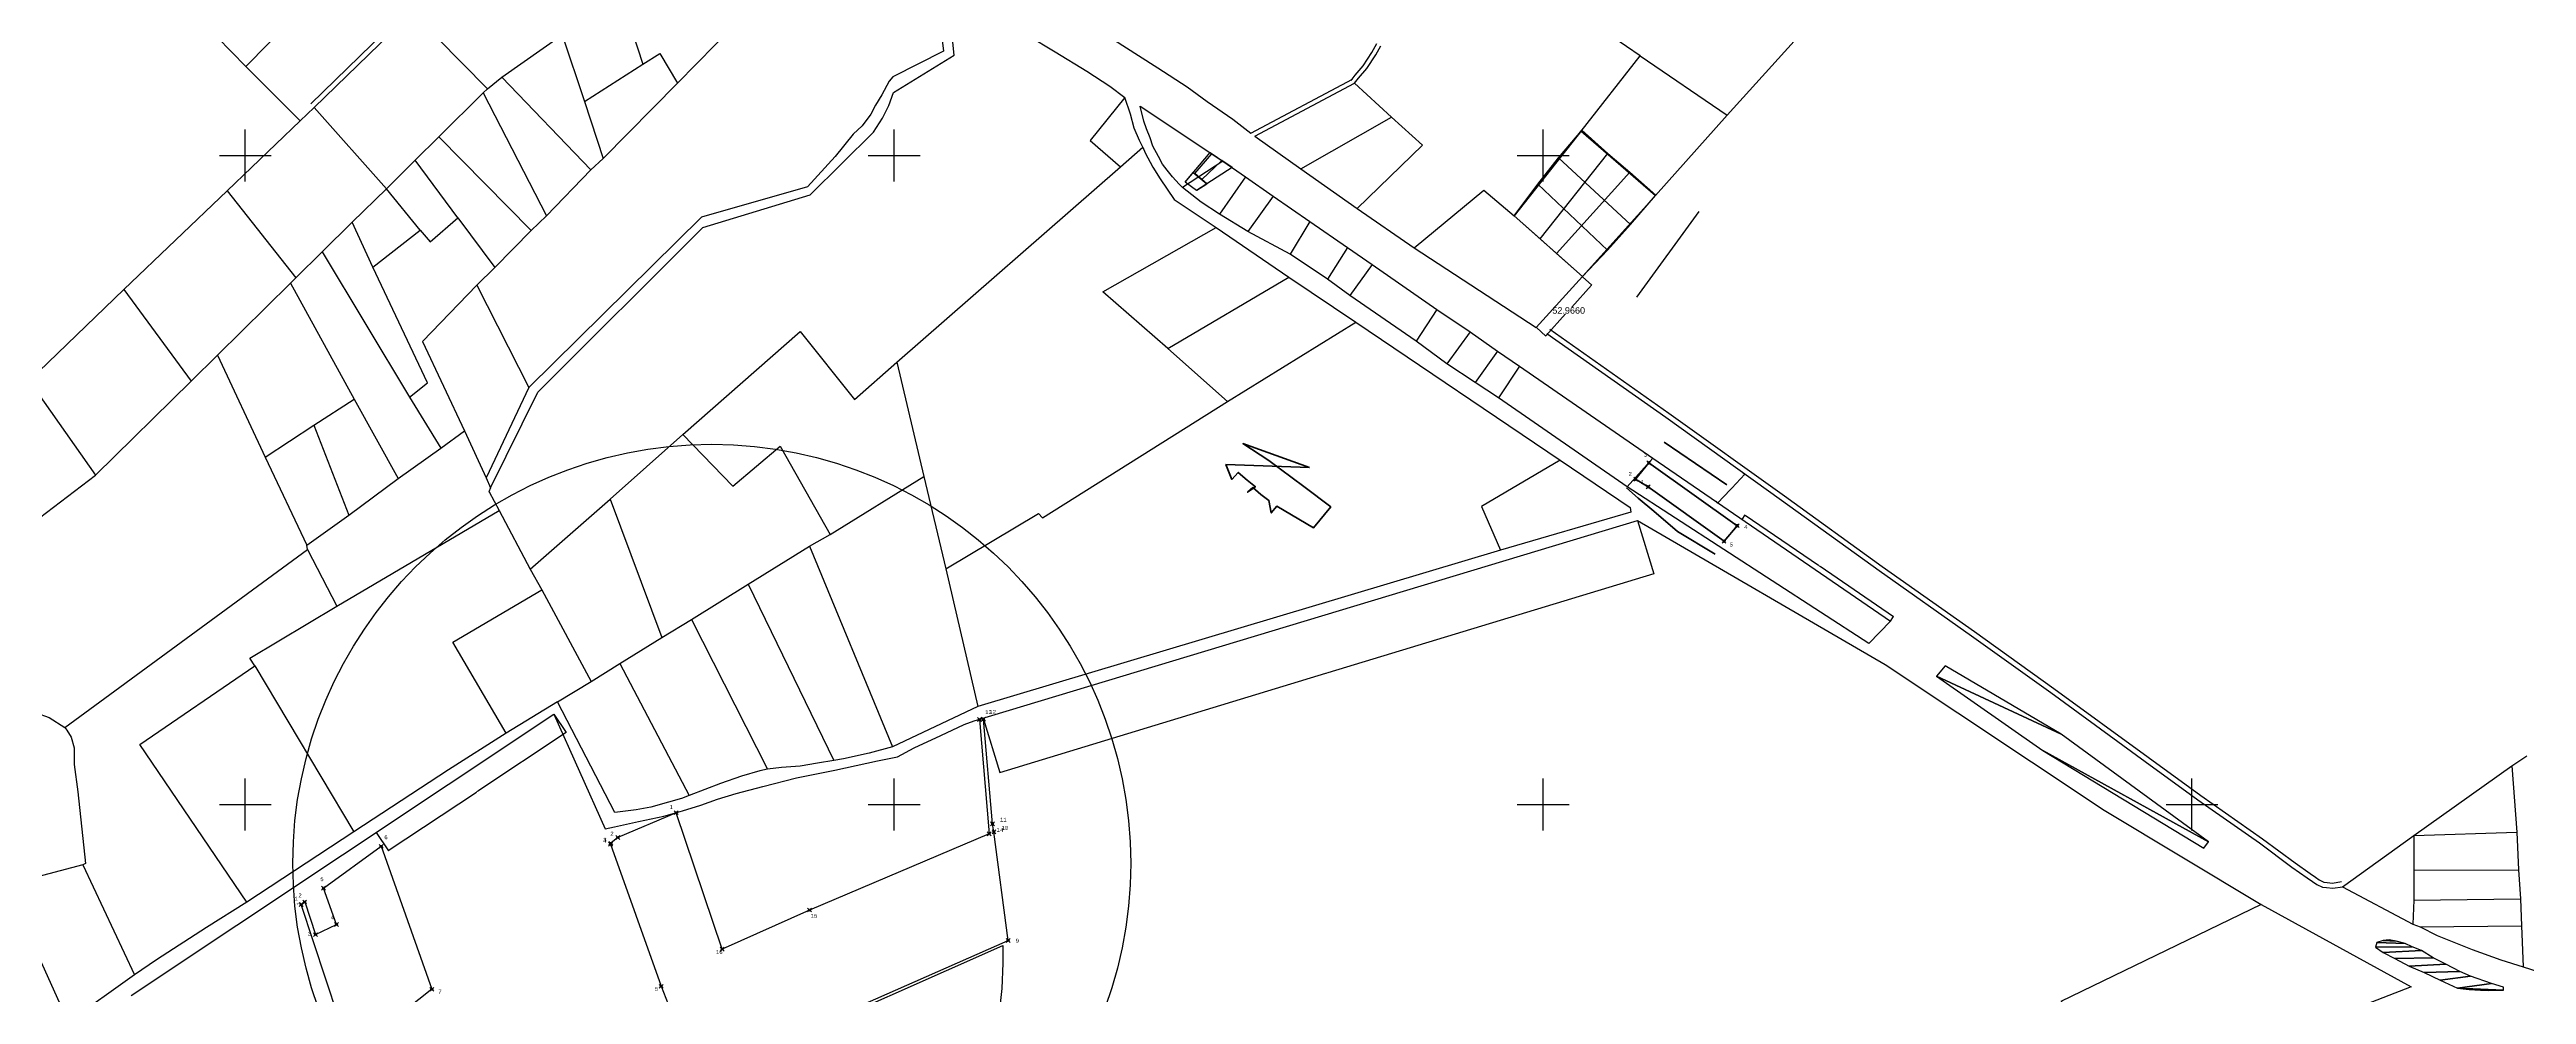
# Model space of a CAD drawing. Header units: millimetres. Extents: x 605783 to 631525, y 1302882 to 1327028.
# Drawn here: x 625864 to 627773, y 1325017 to 1325745 of the extents above; entities that cross this region are included whole.
import ezdxf
from ezdxf.enums import TextEntityAlignment as Align

# ---------------------------------------------------------------- set-up
doc = ezdxf.new("R2010")
doc.units = ezdxf.units.MM
doc.header["$PDMODE"] = 35
doc.header["$PDSIZE"] = 1.5
for name, color, linetype in [('2', 7, 'Continuous'), ('42', 7, 'Continuous'), ('CVL_CUADCON_LIN', 8, 'Continuous'), ('CVL_CUADCON_TIT', 1, 'Continuous'), ('CVL_CUADCON_TX', 2, 'Continuous'), ('CVL_PUNTO', 250, 'Continuous'), ('CVL_PUNTO_NUM', 2, 'Continuous')]:
    doc.layers.add(name, color=color, linetype=linetype)
doc.styles.add('HECTOR LOPEZ', font='arial.ttf')
doc.styles.add('MONOTXT4', font='Monotxt4.shx')
doc.styles.add('ROMANS', font='ROMANS', dxfattribs={"height": 0.2})
doc.styles.get("Standard").update_dxf_attribs({"font": 'TCCM____.TTF'})
doc.dimstyles.get("Standard").update_dxf_attribs({"dimtxt": 5, "dimasz": 0.18, "dimexe": 0.18, "dimexo": 0.0625, "dimgap": 0.09, "dimtad": 0, "dimtih": 1, "dimtoh": 1, "dimdec": 4, "dimzin": 0, "dimdsep": 46, "dimtxsty": 'HECTOR LOPEZ', "dimcen": 0.09, "dimadec": 0, "dimazin": 0, "dimtfac": 1, "dimtdec": 4, "dimtofl": 0, "dimtmove": 2, "dimatfit": 3, "dimfxl": 0.18, "dimtolj": 1, "dimtzin": 0, "dimarcsym": 0})
doc.dimstyles.new('STANDARD$0', dxfattribs={"dimtxt": 0.6, "dimasz": 0.5, "dimexe": 0.125, "dimexo": 0.000625, "dimgap": 0.0625, "dimtad": 0, "dimzin": 1, "dimdsep": 46, "dimtxsty": 'ROMANS', "dimblk1": 'ARCHTICK', "dimblk2": 'ARCHTICK', "dimsah": 1, "dimcen": 2.5, "dimclrd": 1, "dimclre": 1, "dimclrt": 30, "dimaunit": 1, "dimadec": 0, "dimazin": 0, "dimtfac": 1, "dimtix": 1, "dimtofl": 0, "dimtmove": 1, "dimatfit": 3, "dimldrblk": 'ARCHTICK', "dimfxl": 1, "dimtolj": 1, "dimtzin": 1, "dimarcsym": 0})

# ---------------------------------------------------------------- blocks, each defined once
blk = doc.blocks.new('COORD')
at = {"layer": '42', "color": 2, "linetype": 'Continuous'}
for p, q in [((0, -2), (0, 2)), ((-2, 0), (2, 0))]:
    blk.add_line(p, q, dxfattribs=at)
blk = doc.blocks.new('COORD$')
at = {"layer": '42', "color": 2, "linetype": 'Continuous'}
blk.add_blockref('COORD', (0, 0), dxfattribs=at)
blk = doc.blocks.new('*D320')
at = {"layer": 'CVL_CUADCON_LIN', "color": 0, "lineweight": -2, "ltscale": 0.5, "transparency": 16777216}
for p, q in [((627052.7, 1325563.4), (627037.4, 1325546.6)), ((627045.7, 1325570), (627052.9, 1325563.5)), ((627017.4, 1325524.5), (627032.6, 1325541.3)), ((627010.1, 1325530.8), (627017.4, 1325524.2))]:
    blk.add_line(p, q, dxfattribs=at)
at = {"layer": 'CVL_CUADCON_LIN', "color": 0, "ltscale": 0.5, "transparency": 16777216}
for points in [[(627052.7, 1325563.5), (627052.7, 1325563.4), (627052.8, 1325563.6)], [(627017.3, 1325524.5), (627017.4, 1325524.4), (627017.2, 1325524.3)]]:
    blk.add_solid(points, dxfattribs=at)
at = {"layer": 'Defpoints', "color": 0, "ltscale": 0.5, "transparency": 16777216}
for p in [(627045.6, 1325570.1), (627052.8, 1325563.6), (627010.1, 1325530.8)]:
    blk.add_point(p, dxfattribs=at)
at = {"layer": 'CVL_CUADCON_LIN', "color": 0, "ltscale": 0.5, "transparency": 16777216, "insert": (627035, 1325544), "char_height": 5, "attachment_point": 5, "style": 'HECTOR LOPEZ'}
blk.add_mtext('\\A1;52.9660', dxfattribs=at)
blk = doc.blocks.new('_ARCHTICK')
at = {"color": 0, "linetype": 'ByBlock', "const_width": 0.15}
blk.add_lwpolyline([(-0.5, -0.5), (0.5, 0.5)], dxfattribs=at)
blk = doc.blocks.new('*D312')
at = {"layer": 'CVL_CUADCON_TX', "color": 1, "lineweight": -2, "ltscale": 0.5, "transparency": 16777216}
for p, q in [((627088, 1325382.3), (627100.5, 1325341.1)), ((627100.5, 1325341.2), (626849.3, 1325264.9)), ((626596.6, 1325188.2), (626847.8, 1325264.5)), ((626584.2, 1325229.2), (626596.7, 1325188))]:
    blk.add_line(p, q, dxfattribs=at)
at = {"layer": 'Defpoints', "color": 0, "ltscale": 0.5, "transparency": 16777216}
for p in [(627088, 1325382.3), (627100.5, 1325341.2), (626584.2, 1325229.2)]:
    blk.add_point(p, dxfattribs=at)
at = {"layer": 'CVL_CUADCON_TX', "color": 1, "lineweight": -2, "ltscale": 0.5, "transparency": 16777216, "xscale": 0.5, "yscale": 0.5, "zscale": 0.5}
for p, rotation in [((627100.5, 1325341.2), 16.89637767341342), ((626596.6, 1325188.2), 196.8963776734134)]:
    blk.add_blockref('_ARCHTICK', p, dxfattribs=dict(at, rotation=rotation))
at = {"layer": 'CVL_CUADCON_TX', "color": 30, "ltscale": 0.5, "transparency": 16777216, "insert": (626848.6, 1325264.7), "char_height": 0.2, "attachment_point": 5, "rotation": 16.8964, "style": 'ROMANS'}
blk.add_mtext('\\A1;526.57m.', dxfattribs=at)
blk = doc.blocks.new('*D314')
at = {"layer": 'CVL_CUADCON_TIT', "color": 1, "lineweight": -2, "ltscale": 0.5, "transparency": 16777216}
for p, q in [((627170.8, 1325417.8), (627160.7, 1325407.1)), ((627169.3, 1325419.2), (627170.9, 1325417.7)), ((627148.3, 1325397), (627149.8, 1325395.5)), ((627149.7, 1325395.6), (627159.8, 1325406.2))]:
    blk.add_line(p, q, dxfattribs=at)
at = {"layer": 'Defpoints', "color": 0, "ltscale": 0.5, "transparency": 16777216}
for p in [(627169.3, 1325419.2), (627170.8, 1325417.8), (627148.3, 1325397)]:
    blk.add_point(p, dxfattribs=at)
at = {"layer": 'CVL_CUADCON_TIT', "color": 1, "lineweight": -2, "ltscale": 0.5, "transparency": 16777216, "xscale": 0.5, "yscale": 0.5, "zscale": 0.5}
for p, rotation in [((627170.8, 1325417.8), 46.52250560174905), ((627149.7, 1325395.6), 226.5225056017491)]:
    blk.add_blockref('_ARCHTICK', p, dxfattribs=dict(at, rotation=rotation))
at = {"layer": 'CVL_CUADCON_TIT', "color": 30, "lineweight": 35, "ltscale": 0.5, "transparency": 16777216, "insert": (627160.3, 1325406.7), "char_height": 0.2, "attachment_point": 5, "rotation": 46.5225, "style": 'ROMANS'}
blk.add_mtext('\\A1;30.60m.', dxfattribs=at)
blk = doc.blocks.new('*D315')
at = {"layer": 'CVL_CUADCON_TIT', "color": 1, "lineweight": -2, "ltscale": 0.5, "transparency": 16777216}
for p, q in [((627168.7, 1325383), (627171.1, 1325386.5)), ((627171, 1325386.4), (627227.5, 1325347.7)), ((627285.2, 1325308), (627228.7, 1325346.8)), ((627282.9, 1325304.6), (627285.3, 1325308.2))]:
    blk.add_line(p, q, dxfattribs=at)
at = {"layer": 'Defpoints', "color": 0, "ltscale": 0.5, "transparency": 16777216}
for p in [(627168.7, 1325383), (627171, 1325386.4), (627282.9, 1325304.6)]:
    blk.add_point(p, dxfattribs=at)
at = {"layer": 'CVL_CUADCON_TIT', "color": 1, "lineweight": -2, "ltscale": 0.5, "transparency": 16777216, "xscale": 0.5, "yscale": 0.5, "zscale": 0.5}
for p, rotation in [((627171, 1325386.4), 145.5351631629835), ((627285.2, 1325308), 325.5351631629835)]:
    blk.add_blockref('_ARCHTICK', p, dxfattribs=dict(at, rotation=rotation))
at = {"layer": 'CVL_CUADCON_TIT', "color": 30, "lineweight": 35, "ltscale": 0.5, "transparency": 16777216, "insert": (627228.1, 1325347.2), "char_height": 0.2, "attachment_point": 5, "rotation": 325.5352, "style": 'ROMANS'}
blk.add_mtext('\\A1;138.50m.', dxfattribs=at)
blk = doc.blocks.new('*D316')
at = {"layer": 'CVL_CUADCON_TIT', "color": 1, "lineweight": -2, "ltscale": 0.5, "transparency": 16777216}
for p, q in [((626262.4, 1325219), (626194.5, 1325173.8)), ((626253.1, 1325233), (626262.5, 1325218.9)), ((626125.4, 1325127.9), (626193.3, 1325173)), ((626116.1, 1325141.9), (626125.5, 1325127.8))]:
    blk.add_line(p, q, dxfattribs=at)
at = {"layer": 'Defpoints', "color": 0, "ltscale": 0.5, "transparency": 16777216}
for p in [(626253.1, 1325233), (626262.4, 1325219), (626116.1, 1325141.9)]:
    blk.add_point(p, dxfattribs=at)
at = {"layer": 'CVL_CUADCON_TIT', "color": 1, "lineweight": -2, "ltscale": 0.5, "transparency": 16777216, "xscale": 0.5, "yscale": 0.5, "zscale": 0.5}
for p, rotation in [((626262.4, 1325219), 33.63137263462797), ((626125.4, 1325127.9), 213.631372634628)]:
    blk.add_blockref('_ARCHTICK', p, dxfattribs=dict(at, rotation=rotation))
at = {"layer": 'CVL_CUADCON_TIT', "color": 30, "lineweight": 30, "ltscale": 0.5, "transparency": 16777216, "insert": (626193.9, 1325173.4), "char_height": 0.2, "attachment_point": 5, "rotation": 33.6314, "style": 'ROMANS'}
blk.add_mtext('\\A1;164.51m.', dxfattribs=at)

msp = doc.modelspace()

# ---------------------------------------------------------------- linework, layer by layer
at = {"layer": '2', "color": 1, "linetype": 'Continuous'}
for p, q in [((626015.78327, 1325732.0181), (626075.60027, 1325792.7401)), ((626065.68962, 1325703.23484), (626141.12762, 1325776.40484)), ((626068.37027, 1325700.4711), (626143.80827, 1325773.6411)), ((626143.80827, 1325773.6411), (626201.85927, 1325714.7651)), ((626305.11427, 1325784.2351), (626321.63127, 1325733.7691)), ((627090.06027, 1325740.2421), (627037.47227, 1325775.9831)), ((627157.12727, 1325694.4531), (627230.91427, 1325775.8841)), ((626212.90827, 1325723.7841), (626259.39227, 1325756.4241)), ((626259.39227, 1325756.4241), (626276.54427, 1325704.9411)), ((626392.12027, 1325763.8551), (626348.17827, 1325719.0121)), ((626015.78327, 1325732.0181), (626057.44827, 1325690.0551)), ((626276.54427, 1325704.9411), (626321.63127, 1325733.7691)), ((626198.68427, 1325711.5901), (626201.85927, 1325714.7651)), ((626201.85927, 1325714.7651), (626212.90827, 1325723.7841)), ((626212.90827, 1325723.7841), (626281.50327, 1325652.3201)), ((626348.17827, 1325719.0121), (626291.02827, 1325660.9581)), ((626790.05909, 1325680.71663), (626868.44127, 1325722.09626)), ((626793.10927, 1325678.3691), (626870.07527, 1325719.0011)), ((626870.07527, 1325719.0011), (626898.52927, 1325692.9321)), ((626057.44827, 1325690.0551), (626068.37027, 1325700.4711)), ((626068.37027, 1325700.4711), (626124.13527, 1325637.6571)), ((626164.39427, 1325677.7991), (626198.68427, 1325711.5901)), ((626198.68427, 1325711.5901), (626247.34027, 1325617.0051)), ((626276.54427, 1325704.9411), (626291.02827, 1325660.9581)), ((627101.88327, 1325632.4571), (627157.12727, 1325694.4531)), ((626001.18627, 1325636.0671), (626057.44827, 1325690.0551)), ((626146.10627, 1325659.8881), (626164.39427, 1325677.7991)), ((626164.39427, 1325677.7991), (626235.65627, 1325605.5721)), ((626793.10927, 1325678.3691), (626828.54827, 1325653.0591)), ((626828.54827, 1325653.0591), (626898.52927, 1325692.9321)), ((627027.06927, 1325661.4741), (627044.72227, 1325682.1811)), ((627044.72227, 1325682.1811), (627101.88327, 1325632.4571)), ((626124.13527, 1325637.6571), (626146.10627, 1325659.8881)), ((626179.13427, 1325615.2601), (626146.10627, 1325659.8881)), ((626291.02827, 1325660.9581), (626281.50327, 1325652.3201)), ((626689.76627, 1325654.6411), (626706.78527, 1325669.7761)), ((626768.59727, 1325659.0361), (626737.30727, 1325638.8501)), ((626768.59727, 1325659.0361), (626785.96227, 1325646.8471)), ((627011.19427, 1325641.2731), (627027.06927, 1325661.4741)), ((627027.06927, 1325661.4741), (627082.57927, 1325610.2251)), ((626097.71927, 1325611.9971), (626124.13527, 1325637.6571)), ((626150.04927, 1325605.9971), (626124.13527, 1325637.6571)), ((626281.50327, 1325652.3201), (626247.34027, 1325617.0051)), ((626517.38127, 1325504.1321), (626689.76627, 1325654.6411)), ((626785.96227, 1325646.8471), (626765.99727, 1325618.3201)), ((626785.96227, 1325646.8471), (626807.31027, 1325632.0501)), ((626828.54827, 1325653.0591), (626871.99027, 1325622.5341)), ((626993.03427, 1325616.8801), (627011.19427, 1325641.2731)), ((627011.19427, 1325641.2731), (627064.92627, 1325590.4071)), ((625921.55727, 1325560.1041), (626001.18627, 1325636.0671)), ((626001.18627, 1325636.0671), (626054.28527, 1325569.0601)), ((626787.70327, 1325604.9261), (626765.99727, 1325618.3201)), ((626807.31027, 1325632.0501), (626787.70327, 1325604.9261)), ((626807.31027, 1325632.0501), (626835.60227, 1325612.5301)), ((626871.99027, 1325622.5341), (626915.94027, 1325592.1351)), ((627082.57927, 1325610.2251), (627101.88327, 1325632.4571)), ((626074.47827, 1325589.1311), (626097.71927, 1325611.9971)), ((626113.59927, 1325577.2911), (626097.71927, 1325611.9971)), ((626113.59927, 1325577.2911), (626150.04927, 1325605.9971)), ((626179.13427, 1325615.2601), (626207.46227, 1325576.9891)), ((626235.65627, 1325605.5721), (626207.46227, 1325576.9891)), ((626247.34027, 1325617.0051), (626235.65627, 1325605.5721)), ((626763.38027, 1325607.9831), (626819.31527, 1325569.6961)), ((626820.40727, 1325587.3821), (626787.70327, 1325604.9261)), ((626835.60227, 1325612.5301), (626820.40727, 1325587.3821)), ((626835.60227, 1325612.5301), (626864.66227, 1325592.6411)), ((626993.03427, 1325616.8801), (627045.62227, 1325570.0811)), ((627064.92627, 1325590.4071), (627082.57927, 1325610.2251)), ((626054.28527, 1325569.0601), (626074.47827, 1325589.1311)), ((626074.47827, 1325589.1311), (626141.80627, 1325477.2521)), ((626849.20327, 1325568.1241), (626820.40727, 1325587.3821)), ((626864.66227, 1325592.6411), (626849.20327, 1325568.1241)), ((626864.66227, 1325592.6411), (626883.69527, 1325579.4611)), ((626883.69527, 1325579.4611), (626866.44727, 1325555.5521)), ((626883.69527, 1325579.4611), (626933.34427, 1325544.6361)), ((627045.62227, 1325570.0811), (627064.92627, 1325590.4071)), ((625848.78527, 1325489.7291), (625921.55727, 1325560.1041)), ((625921.55727, 1325560.1041), (625973.63927, 1325489.6651)), ((625993.83227, 1325509.4821), (626050.22127, 1325565.1221)), ((626050.22127, 1325565.1221), (626054.28527, 1325569.0601)), ((626050.22127, 1325565.1221), (626099.13027, 1325475.7481)), ((626207.46227, 1325576.9891), (626193.74627, 1325563.5241)), ((626193.74627, 1325563.5241), (626233.87127, 1325484.7681)), ((626726.06327, 1325514.8291), (626819.31527, 1325569.6961)), ((626819.31527, 1325569.6961), (626870.86727, 1325535.0271)), ((626866.44727, 1325555.5521), (626849.20327, 1325568.1241)), ((626917.49727, 1325520.4941), (626866.44727, 1325555.5521)), ((626933.34427, 1325544.6361), (626917.49727, 1325520.4941)), ((626933.34427, 1325544.6361), (626959.05327, 1325527.4921)), ((626772.17327, 1325473.8811), (626870.86727, 1325535.0271)), ((626870.86727, 1325535.0271), (627028.48527, 1325428.7801)), ((626959.05327, 1325527.4921), (626941.18027, 1325502.9371)), ((626959.05327, 1325527.4921), (626980.14827, 1325512.6911)), ((625973.63927, 1325489.6651), (625993.83227, 1325509.4821)), ((625993.83227, 1325509.4821), (626030.67427, 1325430.9181)), ((626517.38127, 1325504.1321), (626538.23627, 1325415.9971)), ((626772.17327, 1325473.8811), (626726.06327, 1325514.8291)), ((626941.18027, 1325502.9371), (626917.49727, 1325520.4941)), ((626962.90327, 1325488.5271), (626941.18027, 1325502.9371)), ((626980.14827, 1325512.6911), (626962.90327, 1325488.5271)), ((626980.14827, 1325512.6911), (626997.12027, 1325501.1311)), ((625848.78527, 1325489.7291), (625899.72527, 1325417.1311)), ((625899.72527, 1325417.1311), (625973.63927, 1325489.6651)), ((626233.87127, 1325484.7681), (626200.76727, 1325415.1071)), ((626980.89627, 1325476.7291), (626962.90327, 1325488.5271)), ((626997.12027, 1325501.1311), (626980.89627, 1325476.7291)), ((626997.12027, 1325501.1311), (627099.74327, 1325430.2621)), ((626068.01427, 1325455.5551), (626099.13027, 1325475.7481)), ((626099.13027, 1325475.7481), (626133.17527, 1325414.5971)), ((626141.80627, 1325477.2521), (626165.94327, 1325437.8391)), ((627080.17627, 1325408.0961), (626980.89627, 1325476.7291)), ((626030.67427, 1325430.9181), (626068.01427, 1325455.5551)), ((626068.01427, 1325455.5551), (626094.94727, 1325386.2741)), ((626165.94327, 1325437.8391), (626184.23127, 1325451.1751)), ((626184.23127, 1325451.1751), (626200.76727, 1325415.1071)), ((626296.38927, 1325398.7541), (626352.39727, 1325448.5481)), ((626030.67427, 1325430.9181), (626062.68827, 1325363.2861)), ((626133.17527, 1325414.5971), (626165.94327, 1325437.8391)), ((627099.74327, 1325430.2621), (627080.17627, 1325408.0961)), ((625814.50627, 1325352.3541), (625899.72527, 1325417.1311)), ((626094.94727, 1325386.2741), (626133.17527, 1325414.5971)), ((626200.76727, 1325415.1071), (626204.33127, 1325407.4081)), ((626465.94227, 1325371.5351), (626538.23627, 1325415.9971)), ((626538.23627, 1325415.9971), (626554.96527, 1325344.9451)), ((626085.68327, 1325316.1211), (626210.91027, 1325390.0281)), ((626210.91027, 1325390.0281), (626234.79327, 1325344.6421)), ((626234.79327, 1325344.6421), (626296.38927, 1325398.7541)), ((626296.38927, 1325398.7541), (626336.31227, 1325291.9931)), ((626062.68827, 1325363.2861), (626094.94727, 1325386.2741)), ((626450.08727, 1325362.5191), (626465.94227, 1325371.5351)), ((625876.12027, 1325222.8111), (626063.32427, 1325359.8541)), ((626063.32427, 1325359.8541), (626062.68827, 1325363.2861)), ((626063.32427, 1325359.8541), (626085.68327, 1325316.1211)), ((626402.69127, 1325333.1861), (626450.08727, 1325362.5191)), ((626450.08727, 1325362.5191), (626514.00427, 1325207.9191)), ((626982.54227, 1325359.4291), (626579.66927, 1325238.9321)), ((626234.79327, 1325344.6421), (626243.81327, 1325328.7501)), ((626359.06827, 1325306.0731), (626402.69127, 1325333.1861)), ((626402.69127, 1325333.1861), (626468.69627, 1325197.4321)), ((626554.96527, 1325344.9451), (626579.66927, 1325238.9321)), ((626243.81327, 1325328.7501), (626281.75227, 1325258.1011)), ((626336.31227, 1325291.9931), (626359.06827, 1325306.0731)), ((626359.06827, 1325306.0731), (626417.73127, 1325190.7981)), ((626303.87227, 1325272.1711), (626336.31227, 1325291.9931)), ((626022.56227, 1325270.3981), (626098.91027, 1325142.3721)), ((626255.84727, 1325242.4481), (626281.75227, 1325258.1011)), ((626281.75227, 1325258.1011), (626303.87227, 1325272.1711)), ((626303.87227, 1325272.1711), (626357.21927, 1325170.4151)), ((626255.84727, 1325242.4481), (626216.26227, 1325218.4441)), ((626579.66927, 1325238.9321), (626514.00427, 1325207.9191)), ((627761.63427, 1325193.2561), (627773.31827, 1325201.0031)), ((627686.32027, 1325139.6591), (627761.63427, 1325193.2561)), ((627761.63427, 1325193.2561), (627765.57627, 1325142.0341)), ((626098.91027, 1325142.3721), (626016.48427, 1325088.2711)), ((627686.32027, 1325139.6591), (627765.57627, 1325142.0341)), ((627765.57627, 1325142.0341), (627766.97627, 1325113.1821)), ((627631.20127, 1325100.1601), (627686.32027, 1325139.6591)), ((627686.32027, 1325139.6591), (627686.32327, 1325112.9691)), ((625890.10327, 1325117.0591), (625929.99327, 1325032.2651)), ((627686.32327, 1325112.9691), (627686.19827, 1325089.8371)), ((627686.32327, 1325112.9691), (627766.97627, 1325113.1821)), ((627766.97627, 1325113.1821), (627768.37627, 1325090.6851)), ((625831.29727, 1325101.3291), (625878.81127, 1324995.8141)), ((627631.20127, 1325100.1601), (627685.56527, 1325071.4081)), ((627686.19827, 1325089.8371), (627685.56527, 1325071.4081)), ((627686.19827, 1325089.8371), (627768.37627, 1325090.6851)), ((627768.37627, 1325090.6851), (627769.14027, 1325070.0951)), ((627685.56527, 1325071.4081), (627691.15427, 1325069.1181)), ((627691.15427, 1325069.1181), (627769.14027, 1325070.0951)), ((627769.14027, 1325070.0951), (627770.54027, 1325038.3201)), ((626361.46527, 1324949.6871), (626599.09627, 1325054.9301)), ((625929.99327, 1325032.2651), (625878.81127, 1324995.8141)), ((627770.54027, 1325038.3201), (627782.60727, 1325034.5011))]:
    msp.add_line(p, q, dxfattribs=at)
for points in [[(626457.36327, 1325831.1711), (626464.27627, 1325828.2271), (626487.31327, 1325818.6681), (626507.66727, 1325809.9571), (626531.35627, 1325799.3911), (626547.63227, 1325791.3801), (626553.15827, 1325743.6711), (626514.23727, 1325723.8761), (626511.37227, 1325720.5271), (626505.83627, 1325710.0181), (626500.76127, 1325702.1861), (626497.19827, 1325695.1391), (626490.49227, 1325686.1381), (626483.73827, 1325679.9321), (626469.80527, 1325662.6841), (626448.35327, 1325639.3451), (626366.80027, 1325615.9681), (626233.87127, 1325484.7681)], [(625814.55127, 1325757.1781), (625971.45127, 1325777.1601), (626015.78327, 1325732.0181)], [(626204.33127, 1325407.4081), (626240.66927, 1325481.0591), (626367.82827, 1325607.9751), (626450.62027, 1325633.1511), (626499.34327, 1325681.3171), (626506.14527, 1325692.1001), (626511.18527, 1325701.9651), (626514.69727, 1325711.9341), (626561.59427, 1325740.7511), (626556.85727, 1325786.9471), (626570.42827, 1325781.0551), (626596.32527, 1325767.7271), (626618.00027, 1325756.1131), (626639.31327, 1325743.3491), (626663.71327, 1325728.4721), (626681.45127, 1325716.6711), (626692.90927, 1325708.0771)], [(626678.28127, 1325756.5921), (626691.36427, 1325748.1971), (626718.42027, 1325730.8981), (626740.90327, 1325716.2711), (626756.40027, 1325704.9511), (626776.08827, 1325691.4691), (626790.05909, 1325680.71663)], [(626321.63127, 1325733.7691), (626334.71227, 1325742.0241), (626348.17827, 1325719.0121)], [(626867.27478, 1325721.10044), (626870.39425, 1325725.26178), (626876.67415, 1325732.54844), (626883.31956, 1325742.64594), (626887.0548, 1325749.62133)], [(626870.07527, 1325719.0011), (626873.12327, 1325723.0671), (626879.47327, 1325730.4351), (626886.33027, 1325740.8541), (626890.14027, 1325747.9691)], [(627044.72227, 1325682.1811), (627090.06027, 1325740.2421), (627157.12727, 1325694.4531)], [(626692.90927, 1325708.0771), (626666.16127, 1325674.9951), (626689.76627, 1325654.6411)], [(626706.78527, 1325669.7761), (626704.41127, 1325674.8241), (626700.17927, 1325684.4191), (626697.32327, 1325695.3061), (626692.90927, 1325708.0771)], [(626737.30727, 1325638.8501), (626734.85227, 1325641.2271), (626729.79927, 1325646.8691), (626725.64427, 1325652.0171), (626722.13027, 1325656.7931), (626718.85427, 1325662.5901), (626714.65027, 1325670.5331), (626712.50627, 1325676.9821), (626709.71727, 1325683.9311), (626707.70927, 1325689.8741), (626704.84127, 1325701.3971), (626768.59727, 1325659.0361)], [(626898.52927, 1325692.9321), (626922.28227, 1325671.4401), (626871.99027, 1325622.5341)], [(626706.78527, 1325669.7761), (626708.64127, 1325665.3551), (626714.67527, 1325654.3901), (626720.16627, 1325645.4491), (626730.98927, 1325629.4731), (626763.38027, 1325607.9831)], [(626765.99727, 1325618.3201), (626751.86427, 1325627.3801), (626737.30727, 1325638.8501)], [(626915.94027, 1325592.1351), (626969.66227, 1325636.5921), (626993.03427, 1325616.8801)], [(626150.04927, 1325605.9971), (626157.67027, 1325596.9691), (626179.13427, 1325615.2601)], [(626726.06327, 1325514.8291), (626676.14227, 1325558.3221), (626763.38027, 1325607.9831)], [(626915.94027, 1325592.1351), (627010.06327, 1325530.8261), (627045.62227, 1325570.0811)], [(626141.80627, 1325477.2521), (626155.64927, 1325488.3021), (626113.59927, 1325577.2911)], [(626193.74627, 1325563.5241), (626151.70927, 1325520.0781), (626184.23127, 1325451.1751)], [(626352.39727, 1325448.5481), (626442.69527, 1325527.8101), (626484.74227, 1325475.5521), (626517.38127, 1325504.1321)], [(627018.19227, 1325526.3741), (627018.19227, 1325526.3741), (627109.90227, 1325461.7621), (627198.94527, 1325397.9141), (627274.14227, 1325343.6051), (627345.27427, 1325293.3661), (627406.62627, 1325249.6131), (627479.28327, 1325196.5771), (627519.80327, 1325167.0701), (627567.31027, 1325133.8731), (627592.33327, 1325115.3041), (627604.14627, 1325106.9101), (627608.08427, 1325104.2391), (627611.38627, 1325101.9491), (627615.83227, 1325099.7861), (627618.88027, 1325099.4031), (627623.70727, 1325098.8931), (627631.20127, 1325100.1601)], [(627020.49604, 1325529.64406), (627112.21965, 1325465.02248), (627201.28171, 1325401.16081), (627276.46712, 1325346.86018), (627347.58933, 1325296.62809), (627408.96676, 1325252.85695), (627481.63978, 1325199.80926), (627522.12641, 1325170.32656), (627569.64817, 1325137.11925), (627594.68383, 1325118.54086), (627606.42766, 1325110.196), (627610.34675, 1325107.53783), (627613.41292, 1325105.41138), (627616.98733, 1325103.67241), (627619.33981, 1325103.37681), (627623.58169, 1325102.92863), (627630.53446, 1325104.10413)], [(626554.96527, 1325344.9451), (626626.37027, 1325387.6561), (626629.54627, 1325384.3501), (626772.17327, 1325473.8811)], [(626352.39727, 1325448.5481), (626390.88627, 1325408.7471), (626427.46227, 1325439.6131), (626465.94227, 1325371.5351)], [(627028.48527, 1325428.7801), (626967.78127, 1325393.0751), (626982.54227, 1325359.4291)], [(627028.48527, 1325428.7801), (627082.48627, 1325392.1161), (627082.80127, 1325388.5611), (626982.54227, 1325359.4291)], [(627099.74327, 1325430.2621), (627282.85527, 1325304.5781), (627266.25027, 1325287.5431), (627080.17627, 1325408.0961)], [(626204.33127, 1325407.4081), (626203.03427, 1325404.2671), (626203.16127, 1325404.2671), (626210.91027, 1325390.0281)], [(626576.93827, 1325227.8311), (627087.99227, 1325382.2861), (627278.85527, 1325271.3401), (627447.50527, 1325159.0341), (627568.70927, 1325086.4181)], [(626022.56227, 1325270.3981), (626018.87827, 1325276.2461), (626085.68327, 1325316.1211)], [(626216.26227, 1325218.4441), (626175.10327, 1325288.4951), (626243.81327, 1325328.7501)], [(626016.48427, 1325088.2711), (625933.91327, 1325209.5641), (626022.56227, 1325270.3981)], [(626357.21927, 1325170.4151), (626351.28827, 1325168.0351), (626341.29927, 1325165.2111), (626327.76827, 1325161.4431), (626316.37027, 1325159.2331), (626300.01227, 1325157.3281), (626255.84727, 1325242.4481)], [(625854.01927, 1325234.0071), (625864.18027, 1325230.5701), (625876.12027, 1325222.8111)], [(625876.12027, 1325222.8111), (625877.77227, 1325220.7771), (625881.07527, 1325215.3101), (625883.48927, 1325207.0471), (625883.36327, 1325194.2111), (625886.15927, 1325173.2381), (625892.13527, 1325117.9481), (625890.10327, 1325117.0591)], [(625927.35327, 1325016.3241), (626253.08827, 1325232.9991), (626292.60527, 1325144.7571)], [(626216.26227, 1325218.4441), (626171.93727, 1325190.1241), (626098.91027, 1325142.3721)], [(626292.60527, 1325144.7571), (626299.69727, 1325146.1381), (626318.30527, 1325150.2381), (626337.67227, 1325154.4781), (626352.21527, 1325158.5161), (626366.37027, 1325162.9291), (626378.99627, 1325167.5731), (626393.53227, 1325171.9931), (626414.15327, 1325177.2681), (626440.08627, 1325183.8971), (626469.58827, 1325189.9461), (626502.37327, 1325197.1891), (626517.95127, 1325200.0991), (626530.66527, 1325207.0331), (626551.21127, 1325216.6291), (626569.23327, 1325225.1701), (626576.93827, 1325227.8311)], [(626468.69627, 1325197.4321), (626456.15527, 1325195.2041), (626442.85027, 1325193.0921), (626428.51327, 1325191.8541), (626417.73127, 1325190.7981)], [(626514.00427, 1325207.9191), (626496.04727, 1325202.9391), (626476.30027, 1325198.5661), (626468.69627, 1325197.4321)], [(626417.73127, 1325190.7981), (626411.65527, 1325189.4331), (626397.62127, 1325185.4031), (626381.45727, 1325179.5601), (626357.21927, 1325170.4151)], [(625890.10327, 1325117.0591), (625855.04827, 1325107.6721), (625831.29727, 1325101.3291)], [(626016.48427, 1325088.2711), (625985.49427, 1325068.7141), (625946.75827, 1325043.6951), (625929.99327, 1325032.2651)], [(627568.70927, 1325086.4181), (627414.27127, 1325011.6831), (627524.62427, 1324961.0391)], [(627568.70927, 1325086.4181), (627684.28827, 1325023.1211), (627524.62427, 1324961.0391)], [(627691.15427, 1325069.1181), (627704.23727, 1325062.5021), (627731.16527, 1325051.6851), (627753.39327, 1325043.9211), (627770.54027, 1325038.3201)], [(626599.09627, 1325054.9301), (626599.09827, 1325041.2031), (626598.33827, 1325021.7581), (626595.67327, 1324998.2461), (626591.23027, 1324970.7951), (626585.00927, 1324945.6331), (626578.53327, 1324924.6651), (626569.82627, 1324867.3551)]]:
    msp.add_lwpolyline(points, dxfattribs=at)
at = {"layer": 'CVL_CUADCON_LIN', "color": 1, "ltscale": 0.5, "flags": 128}
for points in [[(626993.03427, 1325616.8801), (627045.19901, 1325682.78339)], [(626746.91929, 1325649.39512), (626759.93401, 1325664.77353)], [(626775.62327, 1325654.10435), (626767.7674, 1325659.4462), (626752.38278, 1325644.80252)], [(627065.26572, 1325665.0041), (627082.02477, 1325650.46482)], [(626739.634, 1325643.10866), (626745.77106, 1325650.36032)], [(626748.47846, 1325636.59919), (626756.21018, 1325641.58522), (626745.77106, 1325650.36032)], [(626756.21018, 1325641.58522), (626752.57415, 1325644.64166)], [(627045.62227, 1325570.0811), (627102.18441, 1325632.79097)], [(627087.49527, 1325554.1461), (627135.49527, 1325620.1461)], [(626993.03427, 1325616.8801), (627012.95003, 1325599.15671)], [(627012.95003, 1325599.15671), (627025.70652, 1325587.80448)], [(627045.62227, 1325570.0811), (627025.70652, 1325587.80448)]]:
    msp.add_lwpolyline(points, dxfattribs=at)
for points in [[(626993.03427, 1325616.8801), (627012.95003, 1325599.15671), (627065.26572, 1325665.0041), (627045.19901, 1325682.78339)], [(626758.68675, 1325665.62171), (626775.62327, 1325654.10435), (626748.22634, 1325636.4366), (626739.4402, 1325642.87967)], [(626759.93401, 1325664.77353), (626775.62327, 1325654.10435), (626748.22634, 1325636.4366), (626739.4402, 1325642.87967), (626745.77106, 1325650.36032), (626746.91929, 1325649.39512)], [(626759.93401, 1325664.77353), (626767.7674, 1325659.4462), (626752.38278, 1325644.80252), (626746.91929, 1325649.39512)], [(626767.7674, 1325659.4462), (626775.62327, 1325654.10435), (626756.21018, 1325641.58522), (626752.38278, 1325644.80252)], [(626739.4402, 1325642.87967), (626745.77106, 1325650.36032), (626756.21018, 1325641.58522), (626748.22634, 1325636.4366)], [(627025.70652, 1325587.80448), (627045.62227, 1325570.0811), (627102.18441, 1325632.79097), (627082.02477, 1325650.46482)]]:
    msp.add_lwpolyline(points, close=True, dxfattribs=at)
at = {"layer": 'CVL_CUADCON_TIT', "color": 1, "lineweight": 35, "ltscale": 0.5}
for p, q in [((627108.66394, 1325442.69237), (627156.91555, 1325409.57762)), ((627088.51614, 1325399.44333), (627079.63471, 1325407.2834)), ((627100.55614, 1325389.53033), (627088.51614, 1325399.44333)), ((627118.85914, 1325373.62933), (627100.55614, 1325389.53033)), ((627147.91433, 1325356.25793), (627118.85914, 1325373.62933))]:
    msp.add_line(p, q, dxfattribs=at)
at = {"layer": 'CVL_CUADCON_TIT', "color": 1, "lineweight": 35, "ltscale": 0.5, "flags": 128}
msp.add_lwpolyline([(626835.24375, 1325422.96526), (626784.01675, 1325441.43626), (626803.93675, 1325428.49726), (626831.01075, 1325408.50526), (626851.72275, 1325392.68526), (626838.26675, 1325376.45126), (626810.15175, 1325393.20526), (626810.11075, 1325393.19126), (626805.83875, 1325388.06826), (626803.98675, 1325397.73226), (626797.88975, 1325402.38026), (626791.54375, 1325407.54726), (626787.53575, 1325403.96926), (626793.65675, 1325408.23626), (626787.21875, 1325413.35026), (626780.44375, 1325419.20126), (626775.49575, 1325413.88226), (626770.85575, 1325425.30326)], close=True, dxfattribs=at)
at = {"layer": 'CVL_CUADCON_TIT', "color": 1, "lineweight": 30, "ltscale": 0.5, "flags": 128}
msp.add_lwpolyline([(626058.33114, 1325086.42373), (626061.02314, 1325088.38393), (626069.33744, 1325063.22363), (626085.57124, 1325071.00813), (626075.57194, 1325098.97813), (626119.88974, 1325131.24963), (626158.96034, 1325021.08713), (626096.41434, 1324971.34053)], close=True, dxfattribs=at)
msp.add_lwpolyline([(626058.33114, 1325086.42373), (626061.02314, 1325088.38393), (626069.33744, 1325063.22363), (626085.57124, 1325071.00813), (626075.57194, 1325098.97813), (626119.88974, 1325131.24963), (626158.96034, 1325021.08713), (626096.41434, 1324971.34053)], close=True, dxfattribs=at)
at = {"layer": 'CVL_CUADCON_TIT', "color": 1, "ltscale": 0.5}
msp.add_circle((626374.72024, 1325118.13479), 322.82812, dxfattribs=at)
at = {"layer": 'CVL_CUADCON_TX', "color": 1, "lineweight": 35, "ltscale": 0.5, "flags": 128}
msp.add_lwpolyline([(627096.20444, 1325408.08103), (627086.58224, 1325414.12913), (627096.75204, 1325426.62063), (627164.74314, 1325378.24633), (627154.71564, 1325366.19603), (627096.20444, 1325408.08103)], close=True, dxfattribs=at)
at = {"layer": 'CVL_CUADCON_TX', "color": 1, "lineweight": 30, "ltscale": 0.5, "flags": 128}
msp.add_lwpolyline([(626588.46761, 1325140.79226), (626450.10062, 1325082.1647), (626382.63381, 1325051.95195), (626347.34897, 1325157.16492), (626302.36773, 1325138.06514), (626296.97524, 1325133.55102), (626296.73144, 1325132.82375), (626335.69383, 1325023.42342), (626344.69427, 1325000.4071), (626361.46209, 1324952.56196), (626501.11242, 1325013.88297), (626603.07867, 1325058.65676), (626592.15275, 1325142.33097), (626591.05563, 1325148.50807), (626584.15671, 1325229.24394), (626581.01868, 1325228.9758), (626588.46761, 1325140.79226)], dxfattribs=at)
at = {"layer": 'CVL_PUNTO', "color": 1, "lineweight": 35, "ltscale": 0.5}
for p in [(627096.75204, 1325426.62063), (627086.58224, 1325414.12913), (627096.20444, 1325408.08103), (627164.74314, 1325378.24633), (627154.71564, 1325366.19603)]:
    msp.add_point(p, dxfattribs=at)
at = {"layer": 'CVL_PUNTO', "color": 1, "ltscale": 0.5}
for p in [(626581.01868, 1325228.9758), (626584.15671, 1325229.24394), (626347.34897, 1325157.16492), (626588.46761, 1325140.79226), (626591.05563, 1325148.50807), (626592.15275, 1325142.33097), (626296.73144, 1325132.82375), (626296.97524, 1325133.55102), (626302.36773, 1325138.06514), (626450.10062, 1325082.1647), (626382.63381, 1325051.95195), (626603.07867, 1325058.65676), (626335.69383, 1325023.42342)]:
    msp.add_point(p, dxfattribs=at)
at = {"layer": 'CVL_PUNTO', "color": 1, "lineweight": 30, "ltscale": 0.5}
for p in [(626119.88974, 1325131.24963), (626058.33114, 1325086.42373), (626061.02314, 1325088.38393), (626075.57194, 1325098.97813), (626069.33744, 1325063.22363), (626085.57124, 1325071.00813), (626158.96034, 1325021.08713)]:
    msp.add_point(p, dxfattribs=at)

# ---------------------------------------------------------------- block references
at = {"layer": '42', "color": 1, "linetype": 'Continuous', "xscale": 10, "yscale": 10}
for p in [(626015.28227, 1325663.3861), (626515.28227, 1325663.3861), (627015.28227, 1325663.3861), (626015.28227, 1325163.3861), (626515.28227, 1325163.3861), (627015.28227, 1325163.3861), (627515.28227, 1325163.3861)]:
    msp.add_blockref('COORD$', p, dxfattribs=at)

# ---------------------------------------------------------------- texts
at = {"layer": 'CVL_CUADCON_TIT', "color": 1, "lineweight": 30, "ltscale": 0.5}
msp.add_text('1', height=3, rotation=90, dxfattribs=at).set_placement((626054.88355, 1325086.01929), align=Align.TOP_LEFT)
at = {"layer": 'CVL_PUNTO_NUM', "color": 1, "lineweight": 35, "ltscale": 0.5, "style": 'MONOTXT4'}
for s, p in [('3', (627092.93616, 1325431.25086)), ('2', (627081.14346, 1325416.66283)), ('1', (627090.63264, 1325410.30701)), ('4', (627170.20629, 1325375.76559)), ('5', (627159.11012, 1325362.11086))]:
    msp.add_text(s, height=3, dxfattribs=at).set_placement(p)
at = {"layer": 'CVL_PUNTO_NUM', "color": 1, "ltscale": 0.5, "style": 'MONOTXT4'}
for s, p in [('13', (626585.36997, 1325233.10693)), ('12', (626588.55128, 1325233.32901)), ('1', (626342.09074, 1325160.05474)), ('2', (626296.5435, 1325139.50676)), ('14', (626594.25438, 1325142.3776)), ('11', (626596.7656, 1325150.35096)), ('10', (626597.9341, 1325143.93596)), ('4', (626290.85193, 1325134.02015)), ('3', (626291.10173, 1325134.77653)), ('15', (626450.89196, 1325076.21712)), ('16', (626377.89059, 1325048.27747)), ('9', (626608.85722, 1325057.04169)), ('5', (626330.78898, 1325019.96763))]:
    msp.add_text(s, height=3, dxfattribs=at).set_placement(p)
at = {"layer": 'CVL_PUNTO_NUM', "color": 1, "lineweight": 30, "ltscale": 0.5, "style": 'MONOTXT4'}
for s, p in [('6', (626122.3588, 1325136.71806)), ('5', (626073.0496, 1325104.42219)), ('1', (626053.22692, 1325089.5776)), ('2', (626056.20068, 1325091.95378)), ('3', (626063.4056, 1325062.32181)), ('4', (626081.10566, 1325075.01544)), ('7', (626163.95851, 1325017.76774))]:
    msp.add_text(s, height=3, dxfattribs=at).set_placement(p)

# ---------------------------------------------------------------- dimensions: what is measured, and where the dimension line sits
at = {"layer": 'CVL_CUADCON_LIN', "color": 1, "ltscale": 0.5}
dim = msp.add_aligned_dim(p1=(627010.06327, 1325530.8261), p2=(627045.62227, 1325570.0811), distance=-9.68641, dimstyle='Standard', dxfattribs=at)
dim.commit()
dim.dimension.update_dxf_attribs({"geometry": '*D320', "text_midpoint": (627035.02172, 1325543.95057)})
at = {"layer": 'CVL_CUADCON_TIT', "color": 1, "lineweight": 35, "ltscale": 0.5}
for p1, p2, distance, picture, middle in [((627148.258, 1325396.96267), (627169.30981, 1325419.16411), -2.02116, '*D314', (627160.25055, 1325406.67269)), ((627282.85527, 1325304.5781), (627168.66313, 1325382.95705), -4.20997, '*D315', (627228.14162, 1325347.23858))]:
    dim = msp.add_aligned_dim(p1=p1, p2=p2, distance=distance, dimstyle='STANDARD$0', override={"dimpost": 'm.', "dimfxl": 31.75}, dxfattribs=at)
    dim.commit()
    dim.dimension.update_dxf_attribs({"geometry": picture, "text_midpoint": middle})
at = {"layer": 'CVL_CUADCON_TIT', "color": 1, "lineweight": 30, "ltscale": 0.5}
dim = msp.add_aligned_dim(p1=(626116.11692, 1325141.8874), p2=(626253.08827, 1325232.9991), distance=-16.82983, dimstyle='STANDARD$0', override={"dimpost": 'm.', "dimfxl": 31.75}, dxfattribs=at)
dim.commit()
dim.dimension.update_dxf_attribs({"geometry": '*D316', "text_midpoint": (626193.92375, 1325173.43043)})
at = {"layer": 'CVL_CUADCON_TX', "color": 1, "ltscale": 0.5}
dim = msp.add_aligned_dim(p1=(626584.15671, 1325229.24394), p2=(627087.99227, 1325382.2861), distance=-42.94125, dimstyle='STANDARD$0', override={"dimpost": 'm.', "dimfxl": 31.75}, dxfattribs=at)
dim.commit()
dim.dimension.update_dxf_attribs({"geometry": '*D312', "text_midpoint": (626848.55501, 1325264.67746)})

# ---------------------------------------------------------------- meshes
at = {"layer": '2', "color": 1, "linetype": 'Continuous'}
mesh = msp.add_polyface(dxfattribs=at)
corners = [(627414.59927, 1325217.6341), (627318.52627, 1325262.4191), (627528.10227, 1325134.7291), (627400.33027, 1325205.0831), (627524.50227, 1325129.8431), (627325.12727, 1325270.1481)]
mesh.append_faces([[corners[k] for k in face] for face in [(1, 0, 5), (2, 3, 4)]], dxfattribs={"vtx0": -1, "color": 1})
mesh.append_faces([[corners[k] for k in face] for face in [(0, 1, 3, 2)]], dxfattribs={"vtx0": -1, "vtx2": -1, "color": 1})
mesh = msp.add_polyface(dxfattribs=at)
corners = [(627672.49927, 1325058.2761), (627662.70627, 1325058.7611), (627679.64827, 1325056.3531), (627657.65127, 1325057.1571), (627685.02727, 1325053.8941), (627656.69727, 1325053.5831), (627692.19327, 1325050.9541), (627662.61527, 1325049.3531), (627701.18427, 1325045.3721), (627671.58827, 1325044.7881), (627710.79927, 1325040.4361), (627682.74527, 1325038.8591), (627721.57127, 1325034.7561), (627694.13927, 1325033.9511), (627729.89227, 1325031.1981), (627706.43927, 1325028.0391), (627746.12627, 1325025.6011), (627719.88527, 1325022.0181), (627755.23527, 1325020.5301), (627728.92627, 1325020.8871), (627749.01027, 1325020.4341), (627737.57327, 1325020.5121), (627743.42327, 1325020.2211), (627724.21327, 1325021.5771), (627667.27127, 1325059.3401), (627755.44927, 1325022.8221)]
mesh.append_faces([[corners[k] for k in face] for face in [(1, 0, 24), (20, 21, 22)]], dxfattribs={"vtx0": -1, "color": 1})
mesh.append_faces([[corners[k] for k in face] for face in [(16, 17, 18, 25)]], dxfattribs={"vtx0": -1, "vtx1": -1, "color": 1})
mesh.append_faces([[corners[k] for k in face] for face in [(0, 1, 3, 2), (2, 3, 5, 4), (4, 5, 7, 6), (6, 7, 9, 8), (8, 9, 11, 10), (10, 11, 13, 12), (12, 13, 15, 14), (14, 15, 17, 16), (18, 19, 21, 20)]], dxfattribs={"vtx0": -1, "vtx2": -1, "color": 1})
mesh.append_faces([[corners[k] for k in face] for face in [(18, 17, 23, 19)]], dxfattribs={"vtx0": -1, "vtx3": -1, "color": 1})

doc.saveas('drawing.dxf')
